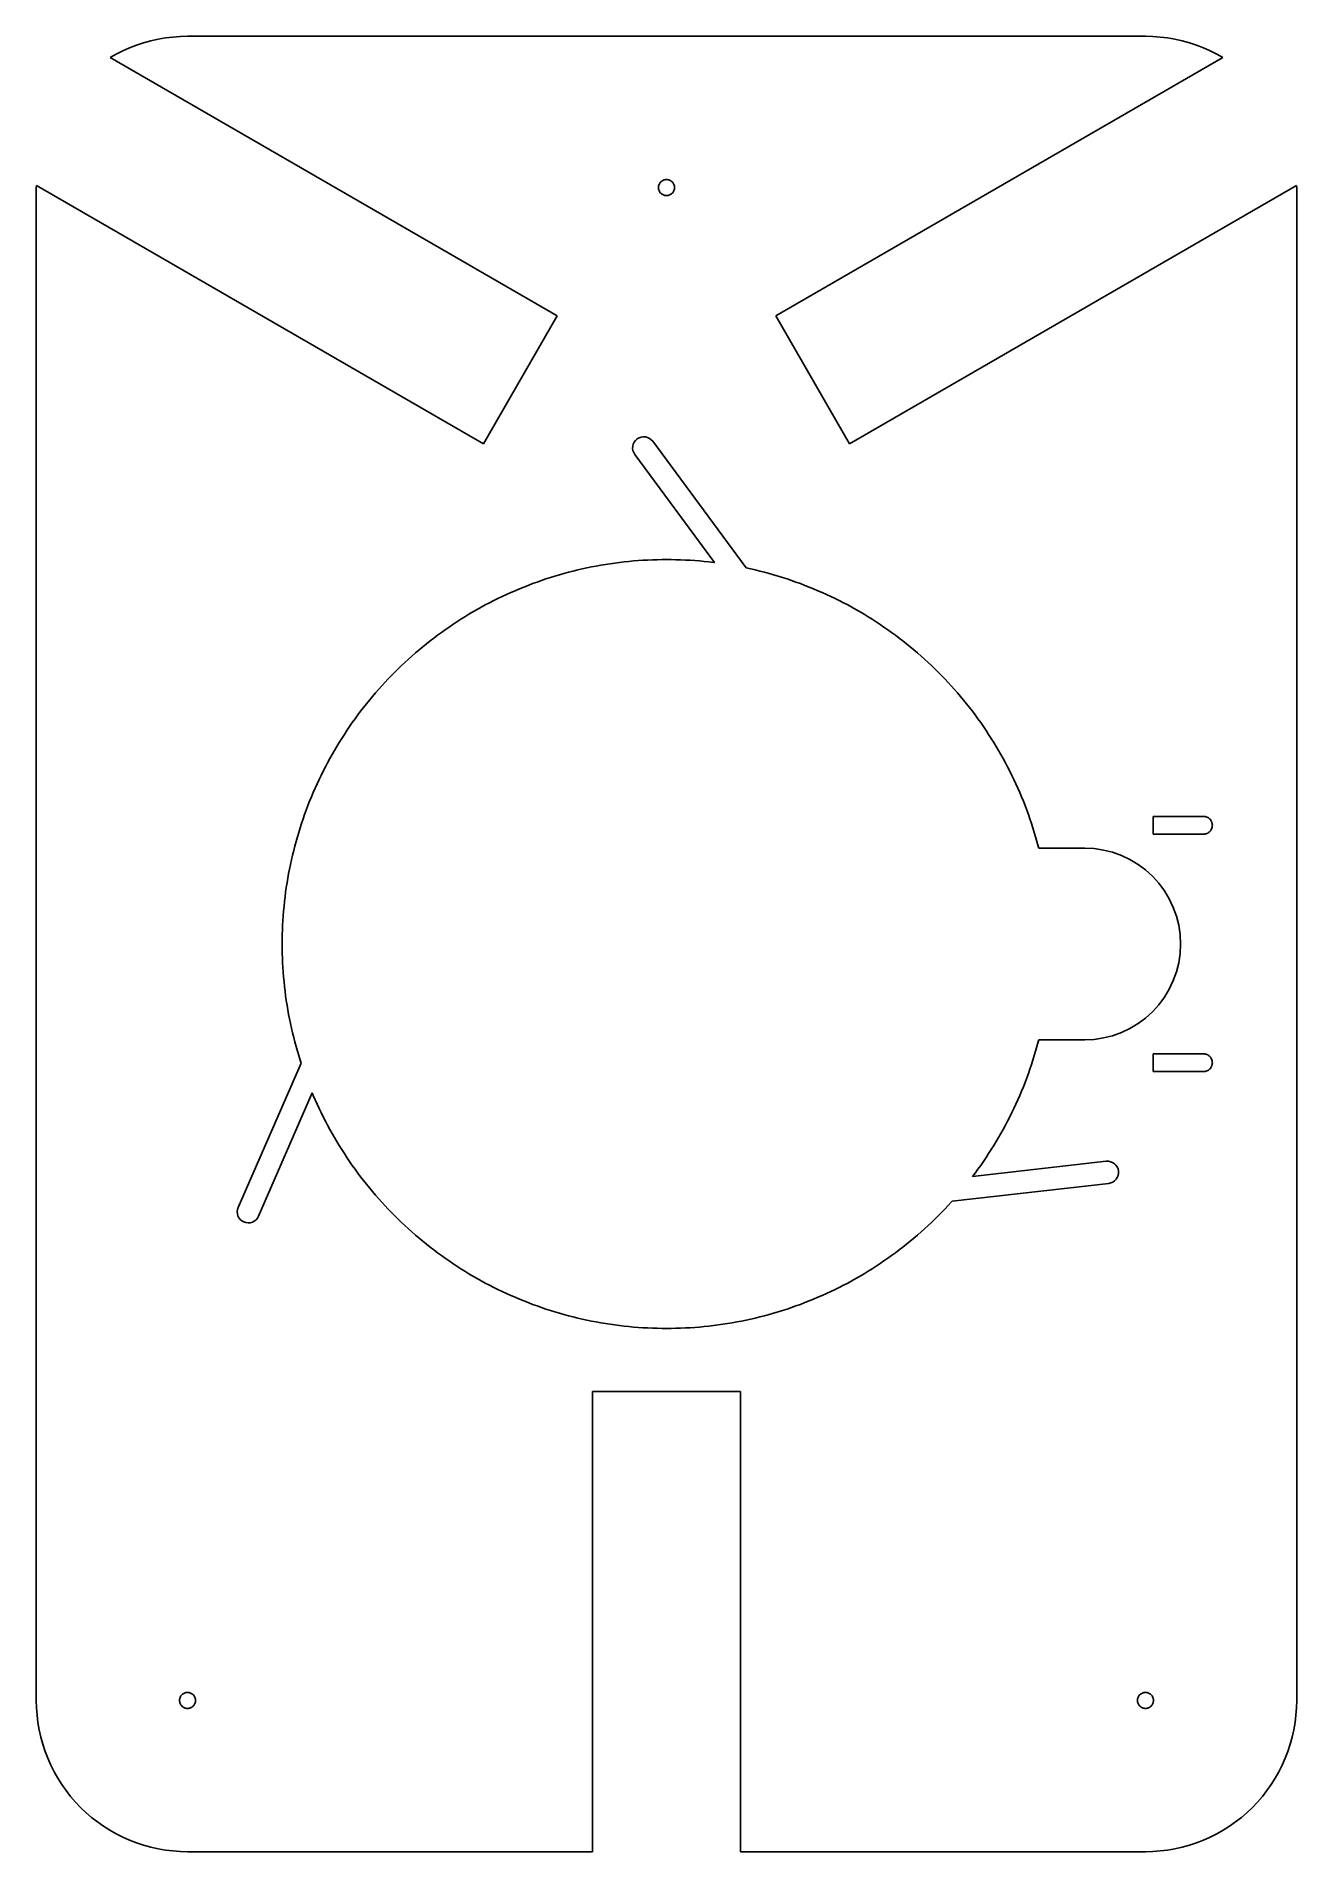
# Model space of a CAD drawing. Header units: metres. Extents: x -125 to 125, y -180 to 180.
import ezdxf

# ---------------------------------------------------------------- set-up
doc = ezdxf.new("R2010")
doc.units = ezdxf.units.M

msp = doc.modelspace()

# ---------------------------------------------------------------- linework, layer by layer
for p, q in [((-95, 180), (-96.472, 179.964)), ((95, 180), (-95, 180)), ((96.472, 179.964), (95, 180)), ((-109.142, 176.458), (-110.345, 175.776)), ((-107.827, 177.12), (-109.142, 176.458)), ((-106.481, 177.716), (-107.827, 177.12)), ((-105.107, 178.246), (-106.481, 177.716)), ((-103.709, 178.708), (-105.107, 178.246)), ((-102.289, 179.101), (-103.709, 178.708)), ((-100.853, 179.424), (-102.289, 179.101)), ((-99.4019, 179.675), (-100.853, 179.424)), ((-97.9405, 179.856), (-99.4019, 179.675)), ((-96.472, 179.964), (-97.9405, 179.856)), ((97.9405, 179.856), (96.472, 179.964)), ((99.4019, 179.675), (97.9405, 179.856)), ((100.853, 179.424), (99.4019, 179.675)), ((102.289, 179.101), (100.853, 179.424)), ((103.709, 178.708), (102.289, 179.101)), ((105.107, 178.246), (103.709, 178.708)), ((106.481, 177.716), (105.107, 178.246)), ((107.827, 177.12), (106.481, 177.716)), ((109.142, 176.458), (107.827, 177.12)), ((110.345, 175.776), (109.142, 176.458)), ((-110.345, 175.776), (-21.655, 124.571)), ((21.655, 124.571), (110.345, 175.776)), ((-1.12253, 151.123), (-1.0071, 151.227)), ((-1.0071, 151.227), (-0.88197, 151.32)), ((-0.88197, 151.32), (-0.74834, 151.4)), ((-0.74834, 151.4), (-0.60751, 151.467)), ((-0.60751, 151.467), (-0.46083, 151.519)), ((-0.46083, 151.519), (-0.30971, 151.557)), ((-0.30971, 151.557), (-0.1556, 151.58)), ((-0.1556, 151.58), (0, 151.587)), ((0, 151.587), (0.1556, 151.58)), ((0.1556, 151.58), (0.30971, 151.557)), ((0.30971, 151.557), (0.46083, 151.519)), ((0.46083, 151.519), (0.60751, 151.467)), ((0.60751, 151.467), (0.74834, 151.4)), ((0.74834, 151.4), (0.88197, 151.32)), ((0.88197, 151.32), (1.0071, 151.227)), ((1.0071, 151.227), (1.12253, 151.123)), ((-124.99, 150.398), (-125, 150)), ((-125, 150), (-125, -150)), ((-36.305, 99.1961), (-124.99, 150.398)), ((-1.5875, 150), (-1.57986, 150.156)), ((-1.57986, 149.844), (-1.5875, 150)), ((-1.57986, 150.156), (-1.557, 150.31)), ((-1.557, 149.69), (-1.57986, 149.844)), ((-1.557, 150.31), (-1.51914, 150.461)), ((-1.51914, 149.539), (-1.557, 149.69)), ((-1.51914, 150.461), (-1.46666, 150.608)), ((-1.46666, 149.392), (-1.51914, 149.539)), ((-1.46666, 150.608), (-1.40005, 150.748)), ((-1.40005, 149.252), (-1.46666, 149.392)), ((-1.40005, 150.748), (-1.31996, 150.882)), ((-1.31996, 149.118), (-1.40005, 149.252)), ((-1.31996, 150.882), (-1.22715, 151.007)), ((-1.22715, 148.993), (-1.31996, 149.118)), ((-1.22715, 151.007), (-1.12253, 151.123)), ((-1.12253, 148.877), (-1.22715, 148.993)), ((-1.0071, 148.773), (-1.12253, 148.877)), ((-0.88197, 148.68), (-1.0071, 148.773)), ((-0.74834, 148.6), (-0.88197, 148.68)), ((-0.60751, 148.533), (-0.74834, 148.6)), ((-0.46083, 148.481), (-0.60751, 148.533)), ((-0.30971, 148.443), (-0.46083, 148.481)), ((-0.1556, 148.42), (-0.30971, 148.443)), ((0, 148.412), (-0.1556, 148.42)), ((0.1556, 148.42), (0, 148.412)), ((0.30971, 148.443), (0.1556, 148.42)), ((0.46083, 148.481), (0.30971, 148.443)), ((0.60751, 148.533), (0.46083, 148.481)), ((0.74834, 148.6), (0.60751, 148.533)), ((0.88197, 148.68), (0.74834, 148.6)), ((1.0071, 148.773), (0.88197, 148.68)), ((1.12253, 148.877), (1.0071, 148.773)), ((1.12253, 151.123), (1.22715, 151.007)), ((1.22715, 148.993), (1.12253, 148.877)), ((1.22715, 151.007), (1.31996, 150.882)), ((1.31996, 149.118), (1.22715, 148.993)), ((1.31996, 150.882), (1.40005, 150.748)), ((1.40005, 149.252), (1.31996, 149.118)), ((1.40005, 150.748), (1.46666, 150.608)), ((1.46666, 149.392), (1.40005, 149.252)), ((1.46666, 150.608), (1.51914, 150.461)), ((1.51914, 149.539), (1.46666, 149.392)), ((1.51914, 150.461), (1.557, 150.31)), ((1.557, 149.69), (1.51914, 149.539)), ((1.557, 150.31), (1.57985, 150.156)), ((1.57985, 149.844), (1.557, 149.69)), ((1.57985, 150.156), (1.5875, 150)), ((1.5875, 150), (1.57985, 149.844)), ((124.99, 150.398), (36.305, 99.1961)), ((125, 150), (124.99, 150.398)), ((125, -150), (125, 150)), ((-21.655, 124.571), (-36.305, 99.1961)), ((36.305, 99.1961), (21.655, 124.571)), ((-6.71133, 98.2807), (-6.68921, 98.7114)), ((-6.64899, 97.8539), (-6.71133, 98.2807)), ((-6.68921, 98.7114), (-6.58349, 99.1295)), ((-6.5046, 97.4475), (-6.64899, 97.8539)), ((-6.58349, 99.1295), (-6.39823, 99.519)), ((-6.28371, 97.0771), (-6.5046, 97.4475)), ((-6.39823, 99.519), (-6.14055, 99.8648)), ((-6.14055, 99.8648), (-5.82035, 100.154)), ((-5.82035, 100.154), (-5.44994, 100.375)), ((-5.44994, 100.375), (-5.04356, 100.519)), ((-5.04356, 100.519), (-4.61681, 100.581)), ((-4.61681, 100.581), (-4.1861, 100.559)), ((-4.1861, 100.559), (-3.76799, 100.453)), ((-3.76799, 100.453), (-3.37853, 100.268)), ((-3.37853, 100.268), (-3.0327, 100.011)), ((-3.0327, 100.011), (-2.74378, 99.6904)), ((-2.74378, 99.6904), (15.7935, 74.5794)), ((9.54729, 75.6321), (-6.28371, 97.0771)), ((-10.2595, 75.5398), (-9.33177, 75.66)), ((-9.33177, 75.66), (-8.40261, 75.7688)), ((-8.40261, 75.7688), (-7.47217, 75.8662)), ((-7.47217, 75.8662), (-6.54062, 75.9522)), ((-6.54062, 75.9522), (-5.60807, 76.0268)), ((-5.60807, 76.0268), (-4.67468, 76.0899)), ((-4.67468, 76.0899), (-3.74059, 76.1415)), ((-3.74059, 76.1415), (-2.80594, 76.1817)), ((-2.80594, 76.1817), (-1.87086, 76.2104)), ((-1.87086, 76.2104), (-0.9355, 76.2276)), ((-0.9355, 76.2276), (0, 76.2333)), ((0, 76.2333), (0.9355, 76.2276)), ((0.9355, 76.2276), (1.87086, 76.2104)), ((1.87086, 76.2104), (2.80594, 76.1817)), ((2.80594, 76.1817), (3.74059, 76.1415)), ((3.74059, 76.1415), (4.67468, 76.0899)), ((4.67468, 76.0899), (5.60807, 76.0268)), ((5.60807, 76.0268), (6.54062, 75.9522)), ((6.54062, 75.9522), (7.47217, 75.8662)), ((7.47217, 75.8662), (8.40261, 75.7688)), ((8.40261, 75.7688), (9.33177, 75.66)), ((9.33177, 75.66), (9.54729, 75.6321)), ((-25.6822, 71.777), (-24.7995, 72.0868)), ((-24.7995, 72.0868), (-23.913, 72.3857)), ((-23.913, 72.3857), (-23.0229, 72.6737)), ((-23.0229, 72.6737), (-22.1294, 72.9508)), ((-22.1294, 72.9508), (-21.2325, 73.2168)), ((-21.2325, 73.2168), (-20.3324, 73.4719)), ((-20.3324, 73.4719), (-19.4293, 73.7158)), ((-19.4293, 73.7158), (-18.5232, 73.9487)), ((-18.5232, 73.9487), (-17.6143, 74.1705)), ((-17.6143, 74.1705), (-16.7028, 74.381)), ((-16.7028, 74.381), (-15.7888, 74.5804)), ((-15.7888, 74.5804), (-14.8724, 74.7685)), ((-14.8724, 74.7685), (-13.9537, 74.9454)), ((-13.9537, 74.9454), (-13.033, 75.111)), ((-13.033, 75.111), (-12.1103, 75.2653)), ((-12.1103, 75.2653), (-11.1858, 75.4082)), ((-11.1858, 75.4082), (-10.2595, 75.5398)), ((15.7935, 74.5794), (16.7028, 74.381)), ((16.7028, 74.381), (17.6143, 74.1705)), ((17.6143, 74.1705), (18.5232, 73.9487)), ((18.5232, 73.9487), (19.4293, 73.7158)), ((19.4293, 73.7158), (20.3324, 73.4719)), ((20.3324, 73.4719), (21.2325, 73.2168)), ((21.2325, 73.2168), (22.1294, 72.9508)), ((22.1294, 72.9508), (23.0229, 72.6737)), ((23.0229, 72.6737), (23.913, 72.3857)), ((23.913, 72.3857), (24.7995, 72.0868)), ((24.7995, 72.0868), (25.6822, 71.777)), ((-34.2754, 68.0935), (-33.4372, 68.5089)), ((-33.4372, 68.5089), (-32.5939, 68.9141)), ((-32.5939, 68.9141), (-31.7458, 69.3089)), ((-31.7458, 69.3089), (-30.8929, 69.6933)), ((-30.8929, 69.6933), (-30.0353, 70.0671)), ((-30.0353, 70.0671), (-29.1732, 70.4304)), ((-29.1732, 70.4304), (-28.3067, 70.7831)), ((-28.3067, 70.7831), (-27.436, 71.1252)), ((-27.436, 71.1252), (-26.5611, 71.4565)), ((-26.5611, 71.4565), (-25.6822, 71.777)), ((25.6822, 71.777), (26.5611, 71.4565)), ((26.5611, 71.4565), (27.436, 71.1252)), ((27.436, 71.1252), (28.3067, 70.7831)), ((28.3067, 70.7831), (29.1732, 70.4304)), ((29.1732, 70.4304), (30.0353, 70.0671)), ((30.0353, 70.0671), (30.8929, 69.6933)), ((30.8929, 69.6933), (31.7458, 69.3089)), ((31.7458, 69.3089), (32.5939, 68.9141)), ((32.5939, 68.9141), (33.4372, 68.5089)), ((33.4372, 68.5089), (34.2754, 68.0935)), ((-40.7847, 64.406), (-39.9912, 64.9016)), ((-39.9912, 64.9016), (-39.1918, 65.3875)), ((-39.1918, 65.3875), (-38.3864, 65.8635)), ((-38.3864, 65.8635), (-37.5753, 66.3296)), ((-37.5753, 66.3296), (-36.7585, 66.7857)), ((-36.7585, 66.7857), (-35.9361, 67.2318)), ((-35.9361, 67.2318), (-35.1084, 67.6677)), ((-35.1084, 67.6677), (-34.2754, 68.0935)), ((34.2754, 68.0935), (35.1084, 67.6677)), ((35.1084, 67.6677), (35.9361, 67.2318)), ((35.9361, 67.2318), (36.7585, 66.7857)), ((36.7585, 66.7857), (37.5753, 66.3296)), ((37.5753, 66.3296), (38.3864, 65.8635)), ((38.3864, 65.8635), (39.1918, 65.3875)), ((39.1918, 65.3875), (39.9912, 64.9016)), ((39.9912, 64.9016), (40.7847, 64.406)), ((-46.1601, 60.6693), (-45.4121, 61.2312)), ((-45.4121, 61.2312), (-44.6573, 61.7839)), ((-44.6573, 61.7839), (-43.8958, 62.3272)), ((-43.8958, 62.3272), (-43.1276, 62.8612)), ((-43.1276, 62.8612), (-42.353, 63.3857)), ((-42.353, 63.3857), (-41.5719, 63.9007)), ((-41.5719, 63.9007), (-40.7847, 64.406)), ((40.7847, 64.406), (41.5719, 63.9007)), ((41.5719, 63.9007), (42.353, 63.3857)), ((42.353, 63.3857), (43.1276, 62.8612)), ((43.1276, 62.8612), (43.8958, 62.3272)), ((43.8958, 62.3272), (44.6573, 61.7839)), ((44.6573, 61.7839), (45.4121, 61.2312)), ((45.4121, 61.2312), (46.1601, 60.6693)), ((-50.4982, 57.1092), (-49.7935, 57.7246)), ((-49.7935, 57.7246), (-49.0814, 58.3313)), ((-49.0814, 58.3313), (-48.3619, 58.9292)), ((-48.3619, 58.9292), (-47.6351, 59.5182)), ((-47.6351, 59.5182), (-46.9012, 60.0983)), ((-46.9012, 60.0983), (-46.1601, 60.6693)), ((46.1601, 60.6693), (46.9012, 60.0983)), ((46.9012, 60.0983), (47.6351, 59.5182)), ((47.6351, 59.5182), (48.3619, 58.9292)), ((48.3619, 58.9292), (49.0814, 58.3313)), ((49.0814, 58.3313), (49.7935, 57.7246)), ((49.7935, 57.7246), (50.4982, 57.1092)), ((-53.9051, 53.9051), (-53.2395, 54.5625)), ((-53.2395, 54.5625), (-52.566, 55.2118)), ((-52.566, 55.2118), (-51.8845, 55.8527)), ((-51.8845, 55.8527), (-51.1952, 56.4852)), ((-51.1952, 56.4852), (-50.4982, 57.1092)), ((50.4982, 57.1092), (51.1952, 56.4852)), ((51.1952, 56.4852), (51.8845, 55.8527)), ((51.8845, 55.8527), (52.566, 55.2118)), ((52.566, 55.2118), (53.2395, 54.5625)), ((53.2395, 54.5625), (53.9051, 53.9051)), ((-57.7246, 49.7935), (-57.1092, 50.4982)), ((-57.1092, 50.4982), (-56.4852, 51.1952)), ((-56.4852, 51.1952), (-55.8527, 51.8845)), ((-55.8527, 51.8845), (-55.2118, 52.566)), ((-55.2118, 52.566), (-54.5625, 53.2395)), ((-54.5625, 53.2395), (-53.9051, 53.9051)), ((53.9051, 53.9051), (54.5625, 53.2395)), ((54.5625, 53.2395), (55.2118, 52.566)), ((55.2118, 52.566), (55.8527, 51.8845)), ((55.8527, 51.8845), (56.4852, 51.1952)), ((56.4852, 51.1952), (57.1092, 50.4982)), ((57.1092, 50.4982), (57.7246, 49.7935)), ((-60.6693, 46.1601), (-60.0983, 46.9012)), ((-60.0983, 46.9012), (-59.5182, 47.6351)), ((-59.5182, 47.6351), (-58.9292, 48.3619)), ((-58.9292, 48.3619), (-58.3313, 49.0814)), ((-58.3313, 49.0814), (-57.7246, 49.7935)), ((57.7246, 49.7935), (58.3313, 49.0814)), ((58.3313, 49.0814), (58.9292, 48.3619)), ((58.9292, 48.3619), (59.5182, 47.6351)), ((59.5182, 47.6351), (60.0983, 46.9012)), ((60.0983, 46.9012), (60.6693, 46.1601)), ((-62.8612, 43.1276), (-62.3272, 43.8958)), ((-62.3272, 43.8958), (-61.7839, 44.6573)), ((-61.7839, 44.6573), (-61.2312, 45.4121)), ((-61.2312, 45.4121), (-60.6693, 46.1601)), ((60.6693, 46.1601), (61.2312, 45.4121)), ((61.2312, 45.4121), (61.7839, 44.6573)), ((61.7839, 44.6573), (62.3272, 43.8958)), ((62.3272, 43.8958), (62.8612, 43.1276)), ((-65.3875, 39.1918), (-64.9016, 39.9912)), ((-64.9016, 39.9912), (-64.406, 40.7847)), ((-64.406, 40.7847), (-63.9007, 41.5719)), ((-63.9007, 41.5719), (-63.3857, 42.353)), ((-63.3857, 42.353), (-62.8612, 43.1276)), ((62.8612, 43.1276), (63.3857, 42.353)), ((63.3857, 42.353), (63.9007, 41.5719)), ((63.9007, 41.5719), (64.406, 40.7847)), ((64.406, 40.7847), (64.9016, 39.9912)), ((64.9016, 39.9912), (65.3875, 39.1918)), ((-67.2318, 35.9361), (-66.7857, 36.7585)), ((-66.7857, 36.7585), (-66.3296, 37.5753)), ((-66.3296, 37.5753), (-65.8635, 38.3864)), ((-65.8635, 38.3864), (-65.3875, 39.1918)), ((65.3875, 39.1918), (65.8635, 38.3864)), ((65.8635, 38.3864), (66.3296, 37.5753)), ((66.3296, 37.5753), (66.7857, 36.7585)), ((66.7857, 36.7585), (67.2318, 35.9361)), ((-69.3089, 31.7458), (-68.9141, 32.5939)), ((-68.9141, 32.5939), (-68.5089, 33.4372)), ((-68.5089, 33.4372), (-68.0935, 34.2754)), ((-68.0935, 34.2754), (-67.6677, 35.1084)), ((-67.6677, 35.1084), (-67.2318, 35.9361)), ((67.2318, 35.9361), (67.6677, 35.1084)), ((67.6677, 35.1084), (68.0935, 34.2754)), ((68.0935, 34.2754), (68.5089, 33.4372)), ((68.5089, 33.4372), (68.9141, 32.5939)), ((68.9141, 32.5939), (69.3089, 31.7458)), ((-70.7831, 28.3067), (-70.4304, 29.1732)), ((-70.4304, 29.1732), (-70.0671, 30.0353)), ((-70.0671, 30.0353), (-69.6933, 30.8929)), ((-69.6933, 30.8929), (-69.3089, 31.7458)), ((69.3089, 31.7458), (69.6933, 30.8929)), ((69.6933, 30.8929), (70.0671, 30.0353)), ((70.0671, 30.0353), (70.4304, 29.1732)), ((70.4304, 29.1732), (70.7831, 28.3067)), ((-72.0868, 24.7995), (-71.777, 25.6822)), ((-71.777, 25.6822), (-71.4565, 26.5611)), ((-71.4565, 26.5611), (-71.1252, 27.436)), ((-71.1252, 27.436), (-70.7831, 28.3067)), ((70.7831, 28.3067), (71.1252, 27.436)), ((71.1252, 27.436), (71.4565, 26.5611)), ((71.4565, 26.5611), (71.777, 25.6822)), ((71.777, 25.6822), (72.0868, 24.7995)), ((96.5169, 21.8002), (96.5169, 25.3002)), ((96.5169, 25.3002), (106.517, 25.3002)), ((106.517, 25.3002), (106.688, 25.2918)), ((106.688, 25.2918), (106.858, 25.2666)), ((106.858, 25.2666), (107.025, 25.2248)), ((107.025, 25.2248), (107.187, 25.167)), ((-73.2168, 21.2325), (-72.9508, 22.1294)), ((-72.9508, 22.1294), (-72.6737, 23.0229)), ((-72.6737, 23.0229), (-72.3857, 23.913)), ((-72.3857, 23.913), (-72.0868, 24.7995)), ((72.0868, 24.7995), (72.3857, 23.913)), ((72.3857, 23.913), (72.6737, 23.0229)), ((72.6737, 23.0229), (72.9508, 22.1294)), ((72.9508, 22.1294), (73.2168, 21.2325)), ((106.517, 21.8002), (96.5169, 21.8002)), ((106.688, 21.8086), (106.517, 21.8002)), ((106.858, 21.8338), (106.688, 21.8086)), ((107.025, 21.8755), (106.858, 21.8338)), ((107.187, 21.9334), (107.025, 21.8755)), ((107.187, 25.167), (107.342, 25.0936)), ((107.342, 22.0068), (107.187, 21.9334)), ((107.342, 25.0936), (107.489, 25.0053)), ((107.489, 22.0951), (107.342, 22.0068)), ((107.489, 25.0053), (107.627, 24.903)), ((107.627, 22.1974), (107.489, 22.0951)), ((107.627, 24.903), (107.754, 24.7876)), ((107.754, 22.3128), (107.627, 22.1974)), ((107.754, 24.7876), (107.87, 24.6604)), ((107.87, 22.44), (107.754, 22.3128)), ((107.87, 24.6604), (107.972, 24.5224)), ((107.972, 22.5779), (107.87, 22.44)), ((107.972, 24.5224), (108.06, 24.3751)), ((108.06, 22.7252), (107.972, 22.5779)), ((108.06, 24.3751), (108.134, 24.2199)), ((108.134, 22.8805), (108.06, 22.7252)), ((108.134, 24.2199), (108.192, 24.0582)), ((108.192, 23.0422), (108.134, 22.8805)), ((108.192, 24.0582), (108.233, 23.8916)), ((108.233, 23.2088), (108.192, 23.0422)), ((108.233, 23.8916), (108.258, 23.7217)), ((108.258, 23.3787), (108.233, 23.2088)), ((108.258, 23.7217), (108.267, 23.5502)), ((108.267, 23.5502), (108.258, 23.3787)), ((-74.1705, 17.6143), (-73.9487, 18.5232)), ((-73.9487, 18.5232), (-73.7158, 19.4293)), ((-73.7158, 19.4293), (-73.4719, 20.3324)), ((-73.4719, 20.3324), (-73.2168, 21.2325)), ((73.2168, 21.2325), (73.4719, 20.3324)), ((73.4719, 20.3324), (73.7158, 19.4293)), ((73.7158, 19.4293), (73.8262, 19)), ((73.8262, 19), (82.9667, 19)), ((82.9667, 19), (84.829, 18.9085)), ((84.829, 18.9085), (86.6734, 18.6349)), ((86.6734, 18.6349), (88.4821, 18.1819)), ((88.4821, 18.1819), (90.2377, 17.5537)), ((-74.9454, 13.9537), (-74.7685, 14.8724)), ((-74.7685, 14.8724), (-74.5804, 15.7888)), ((-74.5804, 15.7888), (-74.381, 16.7028)), ((-74.381, 16.7028), (-74.1705, 17.6143)), ((90.2377, 17.5537), (91.9232, 16.7565)), ((91.9232, 16.7565), (93.5225, 15.7979)), ((93.5225, 15.7979), (95.0201, 14.6872)), ((95.0201, 14.6872), (96.4017, 13.435)), ((-75.5398, 10.2595), (-75.4082, 11.1858)), ((-75.4082, 11.1858), (-75.2653, 12.1103)), ((-75.2653, 12.1103), (-75.111, 13.033)), ((-75.111, 13.033), (-74.9454, 13.9537)), ((96.4017, 13.435), (97.6539, 12.0535)), ((97.6539, 12.0535), (98.7646, 10.5558)), ((-75.9522, 6.54062), (-75.8662, 7.47217)), ((-75.8662, 7.47217), (-75.7688, 8.40261)), ((-75.7688, 8.40261), (-75.66, 9.33177)), ((-75.66, 9.33177), (-75.5398, 10.2595)), ((98.7646, 10.5558), (99.7232, 8.95654)), ((99.7232, 8.95654), (100.52, 7.27098)), ((100.52, 7.27098), (101.149, 5.51541)), ((-76.1817, 2.80594), (-76.1415, 3.74059)), ((-76.1415, 3.74059), (-76.0899, 4.67468)), ((-76.0899, 4.67468), (-76.0268, 5.60807)), ((-76.0268, 5.60807), (-75.9522, 6.54062)), ((101.149, 5.51541), (101.602, 3.70672)), ((101.602, 3.70672), (101.875, 1.86232)), ((-76.2333, 0), (-76.2276, 0.9355)), ((-76.2276, -0.9355), (-76.2333, 0)), ((-76.2276, 0.9355), (-76.2104, 1.87086)), ((-76.2104, 1.87086), (-76.1817, 2.80594)), ((101.875, 1.86232), (101.967, 0)), ((101.967, 0), (101.875, -1.86233)), ((-76.2104, -1.87086), (-76.2276, -0.9355)), ((-76.1817, -2.80594), (-76.2104, -1.87086)), ((-76.1415, -3.74059), (-76.1817, -2.80594)), ((101.875, -1.86233), (101.602, -3.70672)), ((-76.0899, -4.67468), (-76.1415, -3.74059)), ((-76.0268, -5.60807), (-76.0899, -4.67468)), ((-75.9522, -6.54062), (-76.0268, -5.60807)), ((-75.8662, -7.47217), (-75.9522, -6.54062)), ((101.149, -5.51541), (100.52, -7.27099)), ((101.602, -3.70672), (101.149, -5.51541)), ((-75.7688, -8.40261), (-75.8662, -7.47217)), ((-75.66, -9.33177), (-75.7688, -8.40261)), ((-75.5398, -10.2595), (-75.66, -9.33177)), ((-75.4082, -11.1858), (-75.5398, -10.2595)), ((98.7646, -10.5558), (97.6539, -12.0535)), ((99.7232, -8.95654), (98.7646, -10.5558)), ((100.52, -7.27099), (99.7232, -8.95654)), ((-75.2653, -12.1103), (-75.4082, -11.1858)), ((-75.111, -13.033), (-75.2653, -12.1103)), ((-74.9454, -13.9537), (-75.111, -13.033)), ((-74.7685, -14.8724), (-74.9454, -13.9537)), ((96.4017, -13.435), (95.0201, -14.6872)), ((97.6539, -12.0535), (96.4017, -13.435)), ((-74.5804, -15.7888), (-74.7685, -14.8724)), ((-74.381, -16.7028), (-74.5804, -15.7888)), ((-74.1705, -17.6143), (-74.381, -16.7028)), ((-73.9487, -18.5232), (-74.1705, -17.6143)), ((90.2377, -17.5537), (88.4821, -18.1819)), ((91.9232, -16.7565), (90.2377, -17.5537)), ((93.5225, -15.7979), (91.9232, -16.7565)), ((95.0201, -14.6872), (93.5225, -15.7979)), ((-73.7158, -19.4293), (-73.9487, -18.5232)), ((-73.4719, -20.3324), (-73.7158, -19.4293)), ((-73.2168, -21.2325), (-73.4719, -20.3324)), ((-72.9508, -22.1294), (-73.2168, -21.2325)), ((73.2168, -21.2325), (72.9508, -22.1294)), ((73.4719, -20.3324), (73.2168, -21.2325)), ((73.7158, -19.4293), (73.4719, -20.3324)), ((73.8262, -19), (73.7158, -19.4293)), ((82.9667, -19), (73.8262, -19)), ((84.829, -18.9085), (82.9667, -19)), ((86.6734, -18.6349), (84.829, -18.9085)), ((88.4821, -18.1819), (86.6734, -18.6349)), ((-84.9625, -52.2214), (-72.4836, -23.6104)), ((-72.6737, -23.0229), (-72.9508, -22.1294)), ((-72.4836, -23.6104), (-72.6737, -23.0229)), ((72.0868, -24.7995), (71.777, -25.6822)), ((72.3857, -23.913), (72.0868, -24.7995)), ((72.6737, -23.0229), (72.3857, -23.913)), ((72.9508, -22.1294), (72.6737, -23.0229)), ((96.5169, -25.3002), (96.5169, -21.8002)), ((96.5169, -21.8002), (106.517, -21.8002)), ((106.517, -21.8002), (106.688, -21.8086)), ((106.688, -21.8086), (106.858, -21.8338)), ((106.858, -21.8338), (107.025, -21.8755)), ((107.025, -21.8755), (107.187, -21.9334)), ((107.187, -25.167), (107.025, -25.2248)), ((107.187, -21.9334), (107.342, -22.0068)), ((107.342, -25.0936), (107.187, -25.167)), ((107.342, -22.0068), (107.489, -22.0951)), ((107.489, -25.0053), (107.342, -25.0936)), ((107.489, -22.0951), (107.627, -22.1974)), ((107.627, -24.903), (107.489, -25.0053)), ((107.627, -22.1974), (107.754, -22.3128)), ((107.754, -24.7876), (107.627, -24.903)), ((107.754, -22.3128), (107.87, -22.44)), ((107.87, -24.6604), (107.754, -24.7876)), ((107.87, -22.44), (107.972, -22.5779)), ((107.972, -24.5224), (107.87, -24.6604)), ((107.972, -22.5779), (108.06, -22.7252)), ((108.06, -24.3751), (107.972, -24.5224)), ((108.06, -22.7252), (108.134, -22.8805)), ((108.134, -24.2199), (108.06, -24.3751)), ((108.134, -22.8805), (108.192, -23.0422)), ((108.192, -24.0582), (108.134, -24.2199)), ((108.192, -23.0422), (108.233, -23.2088)), ((108.233, -23.8916), (108.192, -24.0582)), ((108.233, -23.2088), (108.258, -23.3787)), ((108.258, -23.7217), (108.233, -23.8916)), ((108.258, -23.3787), (108.267, -23.5502)), ((108.267, -23.5502), (108.258, -23.7217)), ((70.7831, -28.3067), (70.4304, -29.1732)), ((71.1252, -27.436), (70.7831, -28.3067)), ((71.4565, -26.5611), (71.1252, -27.436)), ((71.777, -25.6822), (71.4565, -26.5611)), ((106.517, -25.3002), (96.5169, -25.3002)), ((106.688, -25.2918), (106.517, -25.3002)), ((106.858, -25.2666), (106.688, -25.2918)), ((107.025, -25.2248), (106.858, -25.2666)), ((-70.2728, -29.5474), (-80.9294, -53.9804)), ((-70.0671, -30.0353), (-70.2728, -29.5474)), ((-69.6933, -30.8929), (-70.0671, -30.0353)), ((-69.3089, -31.7458), (-69.6933, -30.8929)), ((-68.9141, -32.5939), (-69.3089, -31.7458)), ((69.3089, -31.7458), (68.9141, -32.5939)), ((69.6933, -30.8929), (69.3089, -31.7458)), ((70.0671, -30.0353), (69.6933, -30.8929)), ((70.4304, -29.1732), (70.0671, -30.0353)), ((-68.5089, -33.4372), (-68.9141, -32.5939)), ((-68.0935, -34.2754), (-68.5089, -33.4372)), ((-67.6677, -35.1084), (-68.0935, -34.2754)), ((-67.2318, -35.9361), (-67.6677, -35.1084)), ((-66.7857, -36.7585), (-67.2318, -35.9361)), ((67.2318, -35.9361), (66.7857, -36.7585)), ((67.6677, -35.1084), (67.2318, -35.9361)), ((68.0935, -34.2754), (67.6677, -35.1084)), ((68.5089, -33.4372), (68.0935, -34.2754)), ((68.9141, -32.5939), (68.5089, -33.4372)), ((-66.3296, -37.5753), (-66.7857, -36.7585)), ((-65.8635, -38.3864), (-66.3296, -37.5753)), ((-65.3875, -39.1918), (-65.8635, -38.3864)), ((-64.9016, -39.9912), (-65.3875, -39.1918)), ((65.3875, -39.1918), (64.9016, -39.9912)), ((65.8635, -38.3864), (65.3875, -39.1918)), ((66.3296, -37.5753), (65.8635, -38.3864)), ((66.7857, -36.7585), (66.3296, -37.5753)), ((-64.406, -40.7847), (-64.9016, -39.9912)), ((-63.9007, -41.5719), (-64.406, -40.7847)), ((-63.3857, -42.353), (-63.9007, -41.5719)), ((-62.8612, -43.1276), (-63.3857, -42.353)), ((-62.3272, -43.8958), (-62.8612, -43.1276)), ((60.7264, -46.0842), (87.2131, -43.0967)), ((62.8612, -43.1276), (62.3272, -43.8958)), ((63.3857, -42.353), (62.8612, -43.1276)), ((63.9007, -41.5719), (63.3857, -42.353)), ((64.406, -40.7847), (63.9007, -41.5719)), ((64.9016, -39.9912), (64.406, -40.7847)), ((87.2131, -43.0967), (87.6443, -43.0906)), ((87.6443, -43.0906), (88.0685, -43.1688)), ((88.0685, -43.1688), (88.4692, -43.3282)), ((-61.7839, -44.6573), (-62.3272, -43.8958)), ((-61.2312, -45.4121), (-61.7839, -44.6573)), ((-60.6693, -46.1601), (-61.2312, -45.4121)), ((-60.0983, -46.9012), (-60.6693, -46.1601)), ((61.2312, -45.4121), (60.7264, -46.0842)), ((61.7839, -44.6573), (61.2312, -45.4121)), ((62.3272, -43.8958), (61.7839, -44.6573)), ((88.4692, -43.3282), (88.8312, -43.5627)), ((88.8312, -43.5627), (89.1404, -43.8633)), ((89.1799, -46.6543), (88.8793, -46.9636)), ((89.1404, -43.8633), (89.3851, -44.2184)), ((89.4144, -46.2924), (89.1799, -46.6543)), ((89.3851, -44.2184), (89.5557, -44.6145)), ((89.5738, -45.8916), (89.4144, -46.2924)), ((89.5557, -44.6145), (89.6458, -45.0363)), ((89.6519, -45.4675), (89.5738, -45.8916)), ((89.6458, -45.0363), (89.6519, -45.4675)), ((-59.5182, -47.6351), (-60.0983, -46.9012)), ((-58.9292, -48.3619), (-59.5182, -47.6351)), ((-58.3313, -49.0814), (-58.9292, -48.3619)), ((-57.7246, -49.7935), (-58.3313, -49.0814)), ((-57.1092, -50.4982), (-57.7246, -49.7935)), ((87.7063, -47.469), (56.6891, -50.9674)), ((88.128, -47.3789), (87.7063, -47.469)), ((88.5241, -47.2082), (88.128, -47.3789)), ((88.8793, -46.9636), (88.5241, -47.2082)), ((-85.1456, -53.06), (-85.0953, -52.6317)), ((-85.1113, -53.4899), (-85.1456, -53.06)), ((-84.9938, -53.9049), (-85.1113, -53.4899)), ((-85.0953, -52.6317), (-84.9625, -52.2214)), ((-84.7976, -54.2889), (-84.9938, -53.9049)), ((-80.9294, -53.9804), (-81.1397, -54.3569)), ((-56.4852, -51.1952), (-57.1092, -50.4982)), ((-55.8527, -51.8845), (-56.4852, -51.1952)), ((-55.2118, -52.566), (-55.8527, -51.8845)), ((-54.5625, -53.2395), (-55.2118, -52.566)), ((-53.9051, -53.9051), (-54.5625, -53.2395)), ((-53.2395, -54.5625), (-53.9051, -53.9051)), ((53.9051, -53.9051), (53.2395, -54.5625)), ((54.5625, -53.2395), (53.9051, -53.9051)), ((55.2118, -52.566), (54.5625, -53.2395)), ((55.8527, -51.8845), (55.2118, -52.566)), ((56.4852, -51.1952), (55.8527, -51.8845)), ((56.6891, -50.9674), (56.4852, -51.1952)), ((-84.5302, -54.6273), (-84.7976, -54.2889)), ((-84.202, -54.9071), (-84.5302, -54.6273)), ((-83.8255, -55.1174), (-84.202, -54.9071)), ((-83.4152, -55.2503), (-83.8255, -55.1174)), ((-82.9868, -55.3005), (-83.4152, -55.2503)), ((-82.5569, -55.2662), (-82.9868, -55.3005)), ((-82.142, -55.1487), (-82.5569, -55.2662)), ((-81.7579, -54.9525), (-82.142, -55.1487)), ((-81.4195, -54.6852), (-81.7579, -54.9525)), ((-81.1397, -54.3569), (-81.4195, -54.6852)), ((-52.566, -55.2118), (-53.2395, -54.5625)), ((-51.8845, -55.8527), (-52.566, -55.2118)), ((-51.1952, -56.4852), (-51.8845, -55.8527)), ((-50.4982, -57.1092), (-51.1952, -56.4852)), ((-49.7935, -57.7246), (-50.4982, -57.1092)), ((50.4982, -57.1092), (49.7935, -57.7246)), ((51.1952, -56.4852), (50.4982, -57.1092)), ((51.8845, -55.8527), (51.1952, -56.4852)), ((52.566, -55.2118), (51.8845, -55.8527)), ((53.2395, -54.5625), (52.566, -55.2118)), ((-49.0814, -58.3313), (-49.7935, -57.7246)), ((-48.3619, -58.9292), (-49.0814, -58.3313)), ((-47.6351, -59.5182), (-48.3619, -58.9292)), ((-46.9012, -60.0983), (-47.6351, -59.5182)), ((-46.1601, -60.6693), (-46.9012, -60.0983)), ((-45.4121, -61.2312), (-46.1601, -60.6693)), ((46.1601, -60.6693), (45.4121, -61.2312)), ((46.9012, -60.0983), (46.1601, -60.6693)), ((47.6351, -59.5182), (46.9012, -60.0983)), ((48.3619, -58.9292), (47.6351, -59.5182)), ((49.0814, -58.3313), (48.3619, -58.9292)), ((49.7935, -57.7246), (49.0814, -58.3313)), ((-44.6573, -61.7839), (-45.4121, -61.2312)), ((-43.8958, -62.3272), (-44.6573, -61.7839)), ((-43.1276, -62.8612), (-43.8958, -62.3272)), ((-42.353, -63.3857), (-43.1276, -62.8612)), ((-41.5719, -63.9007), (-42.353, -63.3857)), ((-40.7847, -64.406), (-41.5719, -63.9007)), ((-39.9912, -64.9016), (-40.7847, -64.406)), ((40.7847, -64.406), (39.9912, -64.9016)), ((41.5719, -63.9007), (40.7847, -64.406)), ((42.353, -63.3857), (41.5719, -63.9007)), ((43.1276, -62.8612), (42.353, -63.3857)), ((43.8958, -62.3272), (43.1276, -62.8612)), ((44.6573, -61.7839), (43.8958, -62.3272)), ((45.4121, -61.2312), (44.6573, -61.7839)), ((-39.1918, -65.3875), (-39.9912, -64.9016)), ((-38.3864, -65.8635), (-39.1918, -65.3875)), ((-37.5753, -66.3296), (-38.3864, -65.8635)), ((-36.7585, -66.7857), (-37.5753, -66.3296)), ((-35.9361, -67.2318), (-36.7585, -66.7857)), ((-35.1084, -67.6677), (-35.9361, -67.2318)), ((-34.2754, -68.0935), (-35.1084, -67.6677)), ((-33.4372, -68.5089), (-34.2754, -68.0935)), ((34.2754, -68.0935), (33.4372, -68.5089)), ((35.1084, -67.6677), (34.2754, -68.0935)), ((35.9361, -67.2318), (35.1084, -67.6677)), ((36.7585, -66.7857), (35.9361, -67.2318)), ((37.5753, -66.3296), (36.7585, -66.7857)), ((38.3864, -65.8635), (37.5753, -66.3296)), ((39.1918, -65.3875), (38.3864, -65.8635)), ((39.9912, -64.9016), (39.1918, -65.3875)), ((-32.5939, -68.9141), (-33.4372, -68.5089)), ((-31.7458, -69.3089), (-32.5939, -68.9141)), ((-30.8929, -69.6933), (-31.7458, -69.3089)), ((-30.0353, -70.0671), (-30.8929, -69.6933)), ((-29.1732, -70.4304), (-30.0353, -70.0671)), ((-28.3067, -70.7831), (-29.1732, -70.4304)), ((-27.436, -71.1252), (-28.3067, -70.7831)), ((-26.5611, -71.4565), (-27.436, -71.1252)), ((-25.6822, -71.777), (-26.5611, -71.4565)), ((-24.7995, -72.0868), (-25.6822, -71.777)), ((25.6822, -71.777), (24.7995, -72.0868)), ((26.5611, -71.4565), (25.6822, -71.777)), ((27.436, -71.1252), (26.5611, -71.4565)), ((28.3067, -70.7831), (27.436, -71.1252)), ((29.1732, -70.4304), (28.3067, -70.7831)), ((30.0353, -70.0671), (29.1732, -70.4304)), ((30.8929, -69.6933), (30.0353, -70.0671)), ((31.7458, -69.3089), (30.8929, -69.6933)), ((32.5939, -68.9141), (31.7458, -69.3089)), ((33.4372, -68.5089), (32.5939, -68.9141)), ((-23.913, -72.3857), (-24.7995, -72.0868)), ((-23.0229, -72.6737), (-23.913, -72.3857)), ((-22.1294, -72.9508), (-23.0229, -72.6737)), ((-21.2325, -73.2168), (-22.1294, -72.9508)), ((-20.3324, -73.4719), (-21.2325, -73.2168)), ((-19.4293, -73.7158), (-20.3324, -73.4719)), ((-18.5232, -73.9487), (-19.4293, -73.7158)), ((-17.6143, -74.1705), (-18.5232, -73.9487)), ((-16.7028, -74.381), (-17.6143, -74.1705)), ((-15.7888, -74.5804), (-16.7028, -74.381)), ((-14.8724, -74.7685), (-15.7888, -74.5804)), ((-13.9537, -74.9454), (-14.8724, -74.7685)), ((-13.033, -75.111), (-13.9537, -74.9454)), ((-12.1103, -75.2653), (-13.033, -75.111)), ((-11.1858, -75.4082), (-12.1103, -75.2653)), ((-10.2595, -75.5398), (-11.1858, -75.4082)), ((-9.33177, -75.66), (-10.2595, -75.5398)), ((10.2595, -75.5398), (9.33177, -75.66)), ((11.1858, -75.4082), (10.2595, -75.5398)), ((12.1103, -75.2653), (11.1858, -75.4082)), ((13.033, -75.111), (12.1103, -75.2653)), ((13.9537, -74.9454), (13.033, -75.111)), ((14.8724, -74.7685), (13.9537, -74.9454)), ((15.7888, -74.5804), (14.8724, -74.7685)), ((16.7028, -74.381), (15.7888, -74.5804)), ((17.6143, -74.1705), (16.7028, -74.381)), ((18.5232, -73.9487), (17.6143, -74.1705)), ((19.4293, -73.7158), (18.5232, -73.9487)), ((20.3324, -73.4719), (19.4293, -73.7158)), ((21.2325, -73.2168), (20.3324, -73.4719)), ((22.1294, -72.9508), (21.2325, -73.2168)), ((23.0229, -72.6737), (22.1294, -72.9508)), ((23.913, -72.3857), (23.0229, -72.6737)), ((24.7995, -72.0868), (23.913, -72.3857)), ((-8.40261, -75.7688), (-9.33177, -75.66)), ((-7.47217, -75.8662), (-8.40261, -75.7688)), ((-6.54062, -75.9522), (-7.47217, -75.8662)), ((-5.60807, -76.0268), (-6.54062, -75.9522)), ((-4.67468, -76.0899), (-5.60807, -76.0268)), ((-3.74059, -76.1415), (-4.67468, -76.0899)), ((-2.80594, -76.1817), (-3.74059, -76.1415)), ((-1.87086, -76.2104), (-2.80594, -76.1817)), ((-0.9355, -76.2276), (-1.87086, -76.2104)), ((0, -76.2333), (-0.9355, -76.2276)), ((0.9355, -76.2276), (0, -76.2333)), ((1.87086, -76.2104), (0.9355, -76.2276)), ((2.80594, -76.1817), (1.87086, -76.2104)), ((3.74059, -76.1415), (2.80594, -76.1817)), ((4.67468, -76.0899), (3.74059, -76.1415)), ((5.60807, -76.0268), (4.67468, -76.0899)), ((6.54062, -75.9522), (5.60807, -76.0268)), ((7.47217, -75.8662), (6.54062, -75.9522)), ((8.40261, -75.7688), (7.47217, -75.8662)), ((9.33177, -75.66), (8.40261, -75.7688)), ((-14.65, -180), (-14.65, -88.7667)), ((-14.65, -88.7667), (14.65, -88.7667)), ((14.65, -88.7667), (14.65, -180)), ((-125, -150), (-124.964, -151.472)), ((-96.5875, -150), (-96.5799, -149.844)), ((-96.5799, -150.156), (-96.5875, -150)), ((-96.5799, -149.844), (-96.557, -149.69)), ((-96.557, -150.31), (-96.5799, -150.156)), ((-96.557, -149.69), (-96.5191, -149.539)), ((-96.5191, -150.461), (-96.557, -150.31)), ((-96.5191, -149.539), (-96.4667, -149.392)), ((-96.4667, -150.608), (-96.5191, -150.461)), ((-96.4667, -149.392), (-96.4001, -149.252)), ((-96.4001, -150.748), (-96.4667, -150.608)), ((-96.4001, -149.252), (-96.32, -149.118)), ((-96.32, -150.882), (-96.4001, -150.748)), ((-96.32, -149.118), (-96.2272, -148.993)), ((-96.2272, -151.007), (-96.32, -150.882)), ((-96.2272, -148.993), (-96.1225, -148.877)), ((-96.1225, -151.123), (-96.2272, -151.007)), ((-96.1225, -148.877), (-96.0071, -148.773)), ((-96.0071, -151.227), (-96.1225, -151.123)), ((-96.0071, -148.773), (-95.882, -148.68)), ((-95.882, -148.68), (-95.7483, -148.6)), ((-95.7483, -148.6), (-95.6075, -148.533)), ((-95.6075, -148.533), (-95.4608, -148.481)), ((-95.4608, -148.481), (-95.3097, -148.443)), ((-95.3097, -148.443), (-95.1556, -148.42)), ((-95.1556, -148.42), (-95, -148.413)), ((-95, -148.413), (-94.8444, -148.42)), ((-94.8444, -148.42), (-94.6903, -148.443)), ((-94.6903, -148.443), (-94.5392, -148.481)), ((-94.5392, -148.481), (-94.3925, -148.533)), ((-94.3925, -148.533), (-94.2517, -148.6)), ((-94.2517, -148.6), (-94.118, -148.68)), ((-94.118, -148.68), (-93.9929, -148.773)), ((-93.9929, -148.773), (-93.8775, -148.877)), ((-93.8775, -151.123), (-93.9929, -151.227)), ((-93.8775, -148.877), (-93.7728, -148.993)), ((-93.7728, -151.007), (-93.8775, -151.123)), ((-93.7728, -148.993), (-93.68, -149.118)), ((-93.68, -150.882), (-93.7728, -151.007)), ((-93.68, -149.118), (-93.6, -149.252)), ((-93.6, -150.748), (-93.68, -150.882)), ((-93.6, -149.252), (-93.5333, -149.392)), ((-93.5333, -150.608), (-93.6, -150.748)), ((-93.5333, -149.392), (-93.4809, -149.539)), ((-93.4809, -150.461), (-93.5333, -150.608)), ((-93.4809, -149.539), (-93.443, -149.69)), ((-93.443, -150.31), (-93.4809, -150.461)), ((-93.443, -149.69), (-93.4201, -149.844)), ((-93.4201, -150.156), (-93.443, -150.31)), ((-93.4201, -149.844), (-93.4125, -150)), ((-93.4125, -150), (-93.4201, -150.156)), ((93.4125, -150), (93.4201, -149.844)), ((93.4201, -150.156), (93.4125, -150)), ((93.4201, -149.844), (93.443, -149.69)), ((93.443, -150.31), (93.4201, -150.156)), ((93.443, -149.69), (93.4809, -149.539)), ((93.4809, -150.461), (93.443, -150.31)), ((93.4809, -149.539), (93.5333, -149.392)), ((93.5333, -150.608), (93.4809, -150.461)), ((93.5333, -149.392), (93.5999, -149.252)), ((93.5999, -150.748), (93.5333, -150.608)), ((93.5999, -149.252), (93.68, -149.118)), ((93.68, -150.882), (93.5999, -150.748)), ((93.68, -149.118), (93.7728, -148.993)), ((93.7728, -151.007), (93.68, -150.882)), ((93.7728, -148.993), (93.8775, -148.877)), ((93.8775, -151.123), (93.7728, -151.007)), ((93.8775, -148.877), (93.9929, -148.773)), ((93.9929, -151.227), (93.8775, -151.123)), ((93.9929, -148.773), (94.118, -148.68)), ((94.118, -148.68), (94.2517, -148.6)), ((94.2517, -148.6), (94.3925, -148.533)), ((94.3925, -148.533), (94.5392, -148.481)), ((94.5392, -148.481), (94.6903, -148.443)), ((94.6903, -148.443), (94.8444, -148.42)), ((94.8444, -148.42), (95, -148.413)), ((95, -148.413), (95.1556, -148.42)), ((95.1556, -148.42), (95.3097, -148.443)), ((95.3097, -148.443), (95.4608, -148.481)), ((95.4608, -148.481), (95.6075, -148.533)), ((95.6075, -148.533), (95.7483, -148.6)), ((95.7483, -148.6), (95.882, -148.68)), ((95.882, -148.68), (96.0071, -148.773)), ((96.0071, -148.773), (96.1225, -148.877)), ((96.1225, -151.123), (96.0071, -151.227)), ((96.1225, -148.877), (96.2272, -148.993)), ((96.2272, -151.007), (96.1225, -151.123)), ((96.2272, -148.993), (96.32, -149.118)), ((96.32, -150.882), (96.2272, -151.007)), ((96.32, -149.118), (96.4, -149.252)), ((96.4, -150.748), (96.32, -150.882)), ((96.4, -149.252), (96.4667, -149.392)), ((96.4667, -150.608), (96.4, -150.748)), ((96.4667, -149.392), (96.5191, -149.539)), ((96.5191, -150.461), (96.4667, -150.608)), ((96.5191, -149.539), (96.557, -149.69)), ((96.557, -150.31), (96.5191, -150.461)), ((96.557, -149.69), (96.5799, -149.844)), ((96.5799, -150.156), (96.557, -150.31)), ((96.5799, -149.844), (96.5875, -150)), ((96.5875, -150), (96.5799, -150.156)), ((124.964, -151.472), (125, -150)), ((-124.964, -151.472), (-124.856, -152.941)), ((-124.856, -152.941), (-124.675, -154.402)), ((-124.675, -154.402), (-124.424, -155.853)), ((-95.882, -151.32), (-96.0071, -151.227)), ((-95.7483, -151.4), (-95.882, -151.32)), ((-95.6075, -151.467), (-95.7483, -151.4)), ((-95.4608, -151.519), (-95.6075, -151.467)), ((-95.3097, -151.557), (-95.4608, -151.519)), ((-95.1556, -151.58), (-95.3097, -151.557)), ((-95, -151.588), (-95.1556, -151.58)), ((-94.8444, -151.58), (-95, -151.588)), ((-94.6903, -151.557), (-94.8444, -151.58)), ((-94.5392, -151.519), (-94.6903, -151.557)), ((-94.3925, -151.467), (-94.5392, -151.519)), ((-94.2517, -151.4), (-94.3925, -151.467)), ((-94.118, -151.32), (-94.2517, -151.4)), ((-93.9929, -151.227), (-94.118, -151.32)), ((94.118, -151.32), (93.9929, -151.227)), ((94.2517, -151.4), (94.118, -151.32)), ((94.3925, -151.467), (94.2517, -151.4)), ((94.5392, -151.519), (94.3925, -151.467)), ((94.6903, -151.557), (94.5392, -151.519)), ((94.8444, -151.58), (94.6903, -151.557)), ((95, -151.588), (94.8444, -151.58)), ((95.1556, -151.58), (95, -151.588)), ((95.3097, -151.557), (95.1556, -151.58)), ((95.4608, -151.519), (95.3097, -151.557)), ((95.6075, -151.467), (95.4608, -151.519)), ((95.7483, -151.4), (95.6075, -151.467)), ((95.882, -151.32), (95.7483, -151.4)), ((96.0071, -151.227), (95.882, -151.32)), ((124.424, -155.853), (124.675, -154.402)), ((124.675, -154.402), (124.856, -152.941)), ((124.856, -152.941), (124.964, -151.472)), ((-124.424, -155.853), (-124.101, -157.289)), ((-124.101, -157.289), (-123.708, -158.709)), ((123.708, -158.709), (124.101, -157.289)), ((124.101, -157.289), (124.424, -155.853)), ((-123.708, -158.709), (-123.246, -160.107)), ((-123.246, -160.107), (-122.716, -161.481)), ((-122.716, -161.481), (-122.12, -162.827)), ((122.12, -162.827), (122.716, -161.481)), ((122.716, -161.481), (123.246, -160.107)), ((123.246, -160.107), (123.708, -158.709)), ((-122.12, -162.827), (-121.458, -164.142)), ((-121.458, -164.142), (-120.732, -165.423)), ((-120.732, -165.423), (-119.944, -166.667)), ((119.944, -166.667), (120.732, -165.423)), ((120.732, -165.423), (121.458, -164.142)), ((121.458, -164.142), (122.12, -162.827)), ((-119.944, -166.667), (-119.096, -167.871)), ((-119.096, -167.871), (-118.19, -169.032)), ((-118.19, -169.032), (-117.229, -170.147)), ((117.229, -170.147), (118.19, -169.032)), ((118.19, -169.032), (119.096, -167.871)), ((119.096, -167.871), (119.944, -166.667)), ((-117.229, -170.147), (-116.213, -171.213)), ((-116.213, -171.213), (-115.147, -172.229)), ((-115.147, -172.229), (-114.032, -173.19)), ((114.032, -173.19), (115.147, -172.229)), ((115.147, -172.229), (116.213, -171.213)), ((116.213, -171.213), (117.229, -170.147)), ((-114.032, -173.19), (-112.871, -174.096)), ((-112.871, -174.096), (-111.667, -174.944)), ((-111.667, -174.944), (-110.423, -175.732)), ((-110.423, -175.732), (-109.142, -176.458)), ((109.142, -176.458), (110.423, -175.732)), ((110.423, -175.732), (111.667, -174.944)), ((111.667, -174.944), (112.871, -174.096)), ((112.871, -174.096), (114.032, -173.19)), ((-109.142, -176.458), (-107.827, -177.12)), ((-107.827, -177.12), (-106.481, -177.716)), ((-106.481, -177.716), (-105.107, -178.246)), ((-105.107, -178.246), (-103.709, -178.708)), ((-103.709, -178.708), (-102.289, -179.101)), ((-102.289, -179.101), (-100.853, -179.424)), ((-100.853, -179.424), (-99.4019, -179.675)), ((-99.4019, -179.675), (-97.9405, -179.856)), ((-97.9405, -179.856), (-96.472, -179.964)), ((-96.472, -179.964), (-95, -180)), ((-95, -180), (-95, -180)), ((-95, -180), (-95, -180)), ((-95, -180), (-14.65, -180)), ((14.65, -180), (95, -180)), ((95, -180), (96.472, -179.964)), ((96.472, -179.964), (97.9405, -179.856)), ((97.9405, -179.856), (99.4019, -179.675)), ((99.4019, -179.675), (100.853, -179.424)), ((100.853, -179.424), (102.289, -179.101)), ((102.289, -179.101), (103.709, -178.708)), ((103.709, -178.708), (105.107, -178.246)), ((105.107, -178.246), (106.481, -177.716)), ((106.481, -177.716), (107.827, -177.12)), ((107.827, -177.12), (109.142, -176.458))]:
    msp.add_line(p, q)

doc.saveas('drawing.dxf')
